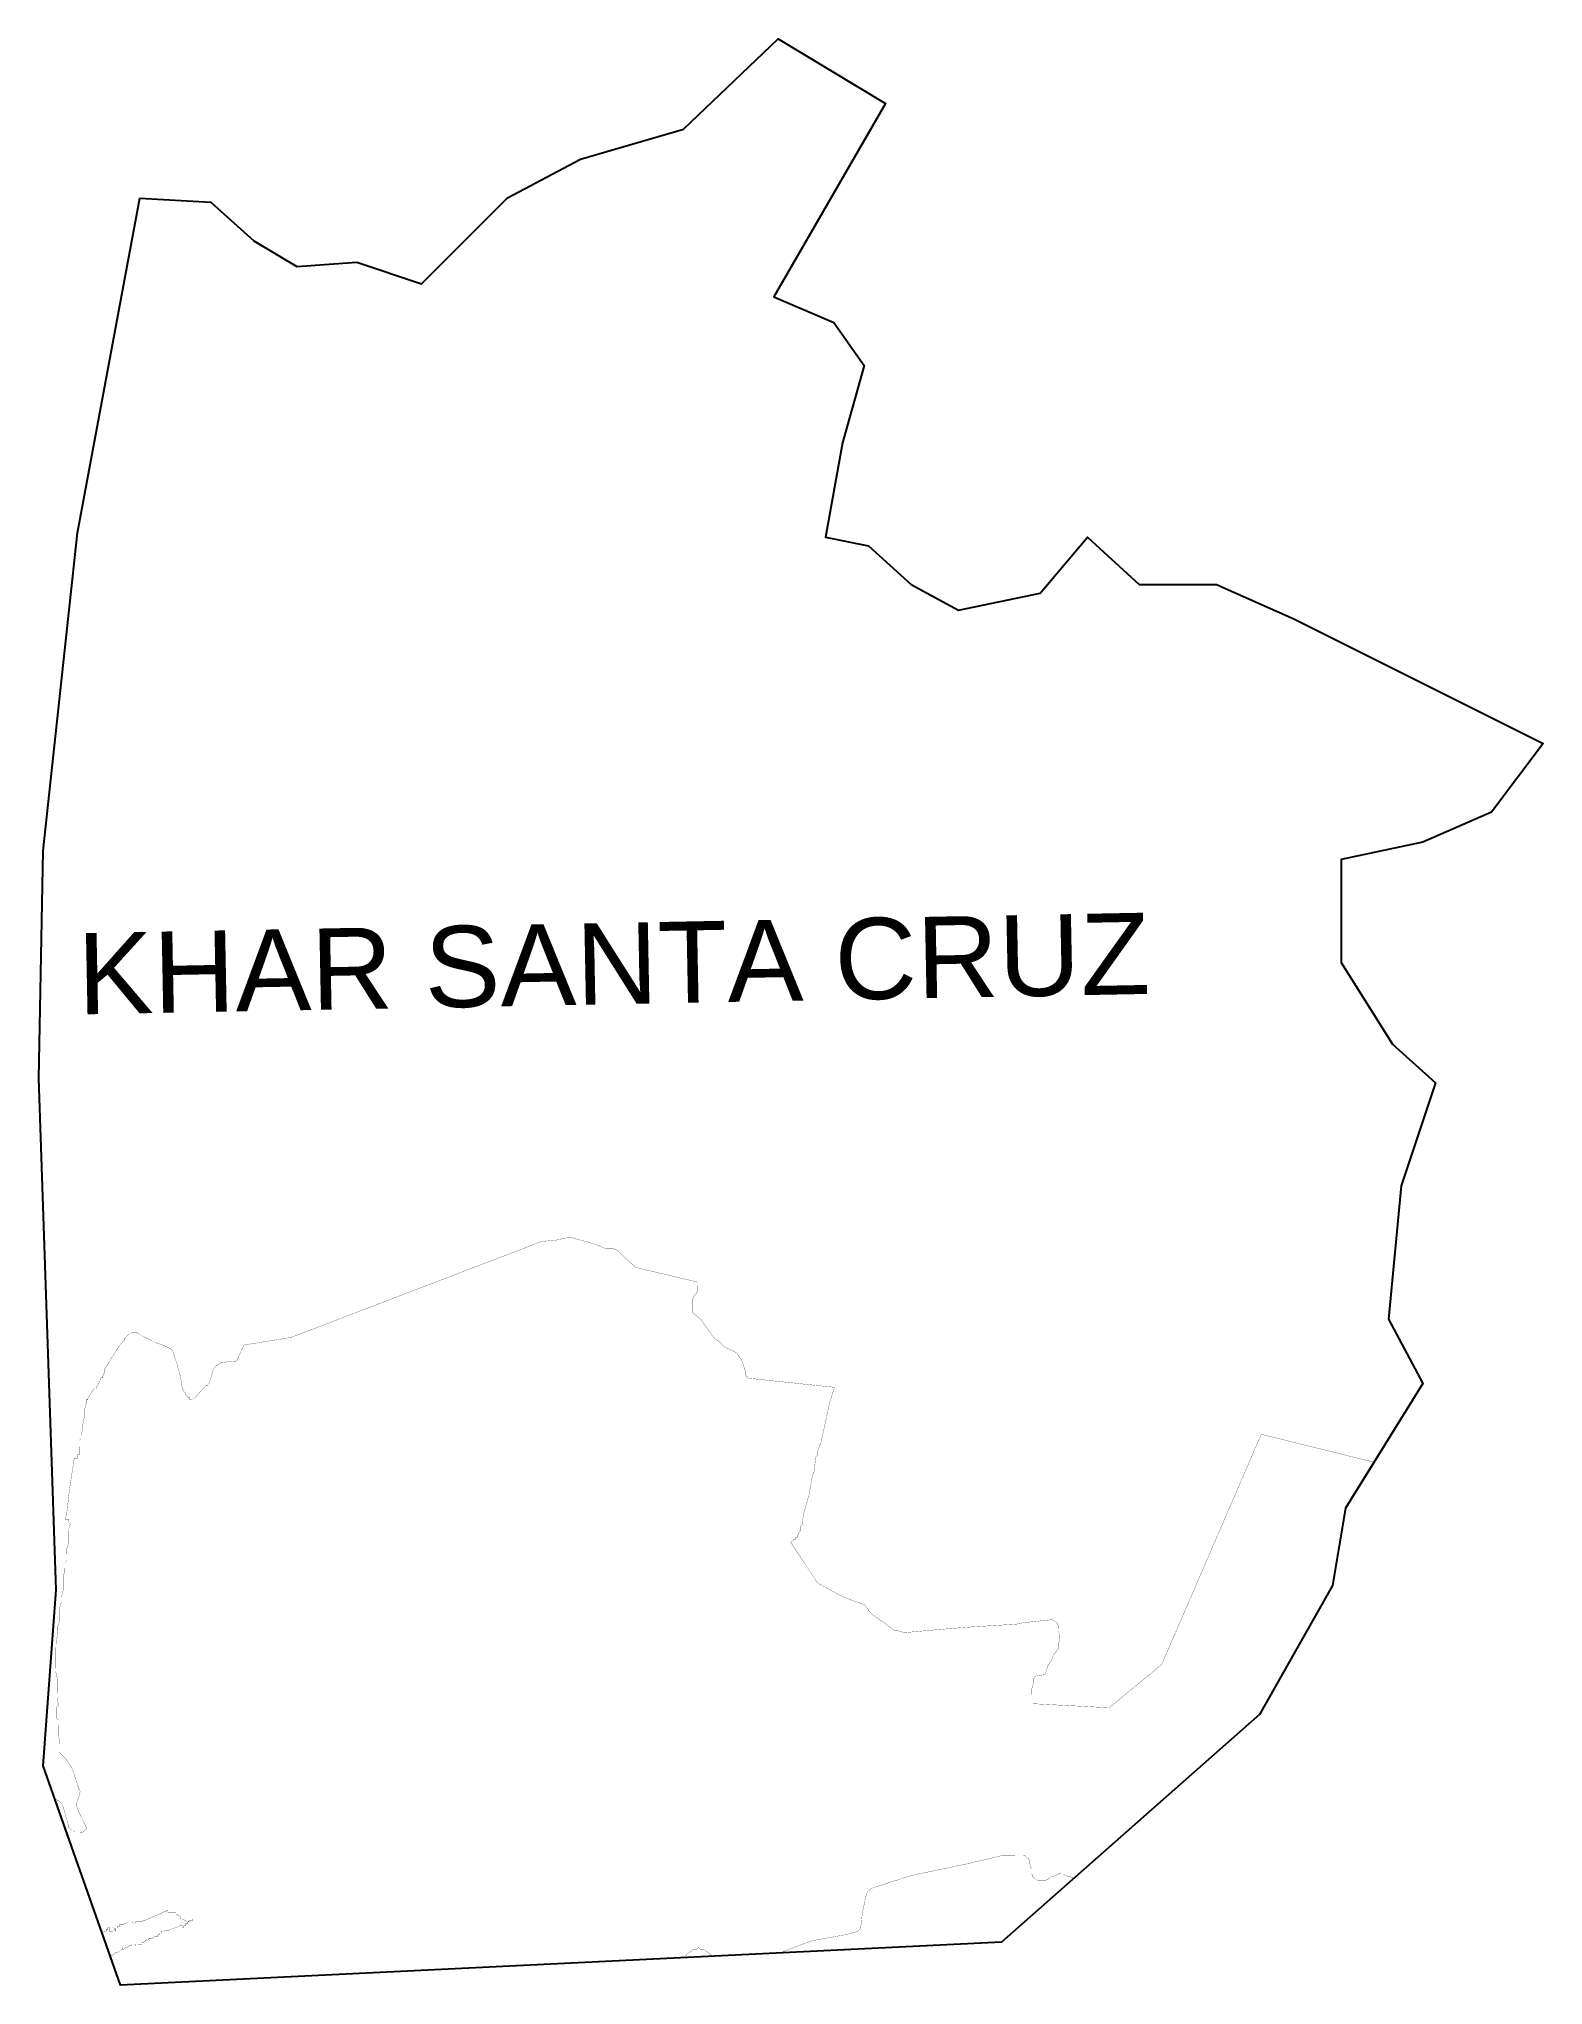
# Model space of a CAD drawing. Header units: metres. Extents: x 272807 to 276508, y 2107845 to 2112634.
import ezdxf

# ---------------------------------------------------------------- set-up
doc = ezdxf.new("R2010")
doc.units = ezdxf.units.M
for name, color, linetype in [('HAZARDS LINE', 1, 'Continuous'), ('village', 3, 'Continuous'), ('VILLAGE NAME', 250, 'Continuous')]:
    doc.layers.add(name, color=color, linetype=linetype)
doc.styles.get("Standard").update_dxf_attribs({"font": 'simplex.shx'})

msp = doc.modelspace()

# ---------------------------------------------------------------- linework, layer by layer
at = {"layer": 'HAZARDS LINE', "lineweight": 18, "const_width": 0.597}
for points in [[(276091.4, 2109131.5), (275814.4, 2109200.3), (275569, 2108633.4), (275440.3, 2108527.3), (275249.3, 2108537.4), (275249.4, 2108553.3), (275249.7, 2108573.2), (275253.8, 2108589.1), (275253.9, 2108597.1), (275258, 2108605), (275281.9, 2108608.7), (275290.2, 2108632.5), (275298.3, 2108644.4), (275302.4, 2108656.3), (275314.5, 2108672.1), (275314.7, 2108684.1), (275318.8, 2108696), (275318.9, 2108707.9), (275315, 2108715.9), (275315.2, 2108727.9), (275311.3, 2108735.9), (275307.3, 2108739.9), (275299.4, 2108744), (275231.6, 2108736.8), (275211.7, 2108733), (275104, 2108726.3), (275056.2, 2108722.8), (274936.6, 2108712.2), (274920.7, 2108716.4), (274912.7, 2108716.5), (274896.9, 2108728.6), (274857.4, 2108757), (274849.5, 2108765), (274841.7, 2108777.1), (274837.8, 2108781.1), (274825.9, 2108785.2), (274814, 2108789.3), (274782.2, 2108801.6), (274722.9, 2108834.2), (274656.3, 2108934.5), (274660.3, 2108938.5), (274664.3, 2108938.4), (274664.3, 2108942.4), (274668.3, 2108942.4), (274668.4, 2108946.4), (274672.4, 2108946.3), (274672.4, 2108950.3), (274676.4, 2108954.2), (274676.5, 2108958.2), (274680.5, 2108962.1), (274680.6, 2108966.1), (274680.6, 2108970.1), (274680.6, 2108974.1), (274684.7, 2108978), (274684.7, 2108982), (274689, 2109005.9), (274693.1, 2109021.8), (274701.4, 2109049.6), (274709.9, 2109097.3), (274714, 2109109.2), (274718.4, 2109145), (274722.5, 2109148.9), (274722.5, 2109152.9), (274722.5, 2109156.9), (274730.8, 2109180.7), (274734.9, 2109196.6), (274751.8, 2109276.1), (274764.2, 2109315.8), (274553.3, 2109338.1), (274549.4, 2109342.1), (274545.5, 2109346.1), (274545.5, 2109354.1), (274541.7, 2109366.1), (274537.8, 2109378.1), (274534, 2109386.1), (274530, 2109390.1), (274526.1, 2109398.1), (274514.3, 2109406.2), (274494.4, 2109414.4), (274482.6, 2109426.5), (274466.8, 2109438.6), (274435.5, 2109482.8), (274415.7, 2109499), (274415.9, 2109510.9), (274416, 2109518.9), (274416.1, 2109526.9), (274416.1, 2109534.8), (274420.2, 2109542.8), (274424.2, 2109546.7), (274428.3, 2109554.6), (274428.5, 2109574.5), (274305.4, 2109603.8), (274285.5, 2109608), (274273.6, 2109612.1), (274230.3, 2109652.5), (274222.4, 2109656.5), (274214.4, 2109656.6), (274206.4, 2109656.7), (274202.4, 2109656.8), (274182.6, 2109665), (274158.8, 2109673.2), (274127, 2109681.5), (274115.1, 2109685.7), (274079.2, 2109678.1), (274043.3, 2109674.5), (273427.2, 2109438.5), (273311.5, 2109419.9), (273295.2, 2109384.2), (273291.1, 2109380.3), (273287.1, 2109380.3), (273255.2, 2109376.7), (273251.2, 2109372.8), (273243.2, 2109368.9), (273239.2, 2109364.9), (273235.1, 2109357), (273230.9, 2109341.1), (273226.8, 2109329.2), (273222.7, 2109321.3), (273218.8, 2109321.3), (273190.5, 2109289.8), (273182.5, 2109285.9), (273178.5, 2109285.9), (273178.6, 2109289.9), (273174.6, 2109290), (273170.7, 2109294), (273166.7, 2109298), (273166.8, 2109302), (273162.8, 2109306), (273159, 2109318), (273155.3, 2109342), (273147.6, 2109370), (273139.9, 2109393.9), (273136.1, 2109405.9), (273132.1, 2109410), (273124.2, 2109414), (273116.3, 2109418.1), (273092.5, 2109426.4), (273052.9, 2109446.7), (273049, 2109450.8), (273045, 2109450.8), (273041, 2109450.8), (273037, 2109450.9), (273033, 2109447), (273029, 2109447), (273020.9, 2109439.1), (273016.9, 2109435.2), (273016.9, 2109431.2), (273012.8, 2109427.3), (273008.8, 2109423.3), (273000.7, 2109411.5), (272980.4, 2109379.8), (272976.4, 2109371.9), (272968.3, 2109360), (272968.2, 2109356.1), (272968.2, 2109352.1), (272964.1, 2109344.2), (272964.1, 2109340.2), (272960.1, 2109340.2), (272951.9, 2109320.4), (272947.9, 2109316.5), (272947.8, 2109312.5), (272943.8, 2109312.5), (272939.8, 2109308.6), (272927.6, 2109288.8), (272927.6, 2109284.8), (272923.6, 2109284.9), (272923.6, 2109280.9), (272923.5, 2109276.9), (272919.3, 2109261), (272919.2, 2109245.1), (272915, 2109225.2), (272914.9, 2109221.2), (272914.8, 2109213.2), (272910.7, 2109197.4), (272910.6, 2109193.4), (272910.6, 2109189.4), (272906.5, 2109185.5), (272906.5, 2109181.5), (272906.4, 2109177.5), (272906.4, 2109173.5), (272906.4, 2109169.5), (272906.3, 2109165.5), (272906.1, 2109149.6), (272902.1, 2109149.6), (272902.1, 2109145.7), (272902.1, 2109141.7), (272898.1, 2109141.7), (272894.1, 2109141.8), (272889.8, 2109113.9), (272885.5, 2109086.1), (272881.1, 2109054.3), (272876.7, 2109014.5), (272872.5, 2108990.6), (272876.4, 2108990.6), (272880.4, 2108990.5), (272880.4, 2108986.6), (272880.3, 2108982.6), (272884.3, 2108978.5), (272880.2, 2108966.6), (272880, 2108954.7), (272880, 2108950.7), (272879.9, 2108946.7), (272879.7, 2108930.8), (272875.6, 2108918.9), (272875.5, 2108910.9), (272875.5, 2108906.9), (272875.4, 2108903), (272875.4, 2108899), (272875.4, 2108895), (272875.3, 2108891), (272871.2, 2108883.1), (272871.2, 2108879.1), (272871.1, 2108867.2), (272871, 2108863.2), (272871, 2108859.2), (272866.9, 2108855.2), (272866.9, 2108851.3), (272866.8, 2108843.3), (272866.7, 2108835.3), (272866.7, 2108831.3), (272866.5, 2108815.4), (272862.3, 2108799.5), (272862.3, 2108795.5), (272862.2, 2108787.6), (272858, 2108771.7), (272858, 2108767.7), (272857.9, 2108763.7), (272857.9, 2108759.7), (272857.8, 2108755.8), (272857.8, 2108751.8), (272857.7, 2108743.8), (272857.7, 2108739.8), (272853.5, 2108727.9), (272853.5, 2108723.9), (272853.5, 2108719.9), (272853.4, 2108712), (272849.1, 2108684.1), (272848.8, 2108660.2), (272848.7, 2108652.3), (272848.7, 2108648.3), (272848.3, 2108616.4), (272852.1, 2108600.4), (272851.9, 2108580.5), (272851.8, 2108572.6), (272851.6, 2108556.6), (272851.6, 2108552.6), (272855.3, 2108532.7), (272851.3, 2108528.7), (272851.2, 2108524.8), (272851, 2108504.8), (272851, 2108500.9), (272854.9, 2108496.8), (272854.7, 2108480.9), (272854.7, 2108476.9), (272854.6, 2108472.9), (272854.6, 2108469), (272854.5, 2108465), (272854.5, 2108461), (272858.3, 2108445), (272858.1, 2108425.1), (272858, 2108417.1), (272865.9, 2108409.1), (272873.7, 2108401), (272889.4, 2108376.9), (272904.8, 2108329), (272908.7, 2108320.9), (272900.4, 2108293.1), (272900.3, 2108285.2), (272904.1, 2108273.2), (272923.6, 2108233.1), (272923.6, 2108229.1), (272915.5, 2108221.3), (272907.5, 2108221.4), (272895.6, 2108221.5), (272891.7, 2108225.5), (272887.7, 2108225.6), (272879.8, 2108233.6), (272879.8, 2108237.6), (272868.4, 2108277.6), (272864.5, 2108289.6), (272860.6, 2108293.6), (272856.6, 2108297.6), (272848.7, 2108301.7), (272847, 2108300.9)], [(274632.9, 2107924.1), (274636.9, 2107926.8), (274708.9, 2107953.9), (274792.7, 2107968.9), (274820.7, 2107976.6), (274828.7, 2107984.4), (274833.2, 2108024.2), (274837.4, 2108044.1), (274841.6, 2108064), (274845.7, 2108075.9), (274857.7, 2108083.7), (274953.7, 2108114.5), (275097.4, 2108144.7), (275177.3, 2108163.7), (275233.1, 2108163.1), (275237, 2108159.1), (275241, 2108159), (275240.9, 2108155), (275244.9, 2108151), (275244.8, 2108143), (275248.6, 2108131.1), (275248.5, 2108119.1), (275252.4, 2108115.1), (275252.4, 2108111.1), (275256.3, 2108107.1), (275264.3, 2108103), (275284.2, 2108102.8), (275292.2, 2108106.7), (275296.2, 2108110.6), (275308.2, 2108114.4), (275316.2, 2108118.3), (275328.2, 2108118.2), (275332.1, 2108114.2), (275354.1, 2108108.4)], [(272962.5, 2107973.7), (272972.5, 2107977.6), (272972.5, 2107981.6), (272976.5, 2107981.5), (272976.6, 2107985.5), (272980.5, 2107985.5), (272980.5, 2107981.5), (272980.5, 2107977.5), (272984.4, 2107977.5), (272988.4, 2107977.4), (272988.5, 2107981.4), (272988.5, 2107985.4), (272992.5, 2107985.3), (272992.5, 2107981.4), (272996.4, 2107977.3), (272996.4, 2107981.3), (272996.5, 2107985.3), (273000.5, 2107985.3), (273000.5, 2107989.2), (273004.5, 2107989.2), (273004.5, 2107993.2), (273008.5, 2107993.1), (273012.5, 2107993.1), (273016.5, 2107993), (273016.5, 2107997), (273020.5, 2107997), (273028.5, 2108000.9), (273032.5, 2108000.8), (273036.5, 2108000.8), (273040.4, 2107996.8), (273044.4, 2107996.7), (273044.5, 2108000.7), (273048.4, 2108000.6), (273060.4, 2108000.5), (273064.4, 2108004.4), (273068.4, 2108004.4), (273104.4, 2108019.9), (273120.4, 2108027.7), (273124.4, 2108027.7), (273120.4, 2108027.7), (273120.4, 2108023.7), (273124.4, 2108023.7), (273128.4, 2108023.6), (273136.3, 2108023.6), (273140.3, 2108023.5), (273144.3, 2108023.5), (273144.2, 2108019.5), (273152.2, 2108015.4), (273156.1, 2108011.4), (273156.1, 2108007.4), (273160, 2108007.3), (273168, 2108003.3), (273171.9, 2107999.2), (273175.9, 2107999.2), (273175.9, 2108003.2), (273183.9, 2108003.1), (273183.9, 2108007.1), (273183.9, 2108003.1), (273179.9, 2108003.1), (273171.9, 2107999.2), (273171.9, 2107995.3), (273167.9, 2107995.3), (273167.8, 2107991.3), (273163.8, 2107991.4), (273163.8, 2107987.4), (273159.8, 2107987.4), (273159.9, 2107991.4), (273155.9, 2107991.5), (273147.9, 2107987.6), (273135.9, 2107983.7), (273127.9, 2107979.8), (273119.9, 2107979.9), (273107.9, 2107976.1), (273107.9, 2107972.1), (273103.9, 2107972.1), (273103.8, 2107968.1), (273099.8, 2107968.2), (273099.8, 2107964.2), (273095.8, 2107964.3), (273091.8, 2107964.3), (273087.8, 2107960.4), (273083.8, 2107960.4), (273079.8, 2107960.5), (273075.8, 2107956.5), (273071.8, 2107956.6), (273067.8, 2107952.6), (273063.8, 2107948.7), (273059.8, 2107948.7), (273059.8, 2107944.7), (273055.8, 2107944.8), (273055.8, 2107948.8), (273055.8, 2107944.8), (273051.8, 2107944.8), (273051.7, 2107940.9), (273047.8, 2107940.9), (273043.8, 2107940.9), (273043.8, 2107944.9), (273039.8, 2107945), (273035.9, 2107945), (273035.8, 2107941), (273031.8, 2107941.1), (273027.8, 2107941.1), (273023.8, 2107937.2), (273019.8, 2107937.2), (273015.8, 2107933.3), (273011.8, 2107933.3), (273011.9, 2107937.3), (273011.8, 2107933.3), (273007.8, 2107929.4), (272999.8, 2107925.5), (272995.8, 2107925.6), (272991.8, 2107921.6), (272987.7, 2107917.7), (272983.8, 2107917.7), (272982.5, 2107917.1)], [(274395.6, 2107912.5), (274401.8, 2107921.5), (274413.9, 2107929.4), (274417.9, 2107933.3), (274425.9, 2107933.2), (274429.9, 2107937.2), (274433.8, 2107933.1), (274441.8, 2107933), (274453.6, 2107924.9), (274464.3, 2107915.8)]]:
    msp.add_lwpolyline(points, dxfattribs=at)
at = {"layer": 'village', "color": 3}
msp.add_polyline3d([(275894.3, 2111206.8, 0), (276507.5, 2110900.2, 0), (276380.6, 2110731.1, 0), (276211.5, 2110657.1, 0), (276010.6, 2110614.8, 0), (276010.6, 2110361, 0), (276137.5, 2110160.2, 0), (276243.2, 2110065, 0), (276158.6, 2109811.3, 0), (276126.9, 2109483.5, 0), (276211.5, 2109324.9, 0), (276021.2, 2109018.3, 0), (275989.5, 2108828, 0), (275809.7, 2108510.9, 0), (275175.4, 2107950.5, 0), (273008, 2107844.8, 0), (272817.7, 2108384, 0), (272849.4, 2108817.5, 0), (272807.1, 2110075.6, 0), (272817.7, 2110635.9, 0), (272902.3, 2111418.3, 0), (273055.3, 2112242.3, 0), (273230, 2112232.4, 0), (273335.8, 2112137.2, 0), (273441.5, 2112073.8, 0), (273589.5, 2112084.4, 0), (273748.1, 2112031.5, 0), (273959.5, 2112243, 0), (274139.3, 2112338.1, 0), (274393, 2112412.1, 0), (274625.6, 2112634.1, 0), (274889.9, 2112475.6, 0), (274615, 2111999.8, 0), (274763, 2111936.4, 0), (274837, 2111830.6, 0), (274784.2, 2111640.3, 0), (274741.9, 2111407.7, 0), (274847.6, 2111386.6, 0), (274953.3, 2111291.4, 0), (275069.6, 2111228, 0), (275270.5, 2111270.3, 0), (275386.8, 2111407.7, 0), (275513.7, 2111291.4, 0), (275704, 2111291.4, 0)], close=True, dxfattribs=at)

# ---------------------------------------------------------------- texts
at = {"layer": 'VILLAGE NAME', "insert": (272899.9, 2110433.3), "char_height": 200, "attachment_point": 1, "rotation": 1.1028}
msp.add_mtext_dynamic_manual_height_columns('{\\fArial|b0|i0|c0|p34;KHAR SANTA CRUZ}', width=3527.18, gutter_width=1928.7, heights=[0], dxfattribs=at)

doc.saveas('drawing.dxf')
